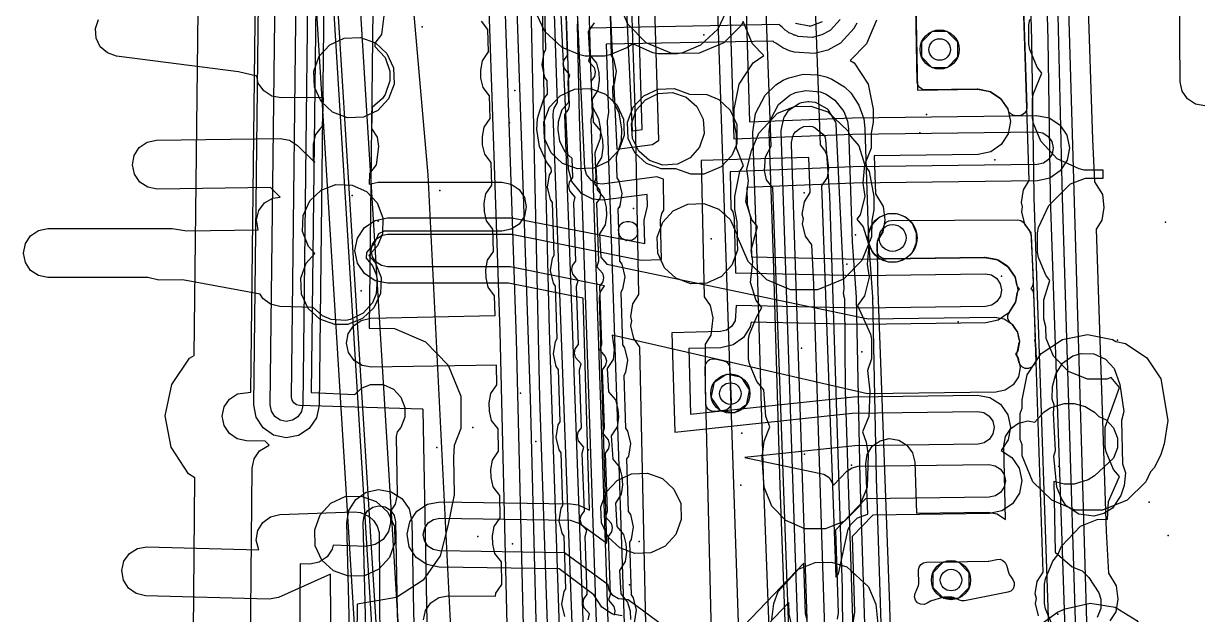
# Model space of a CAD drawing. Header units: metres. Extents: x 17722 to 17999, y 13535 to 15917.
# Drawn here: x 17744.7 to 17816.7, y 14884.7 to 14920.9 of the extents above; entities that cross this region are included whole.
import ezdxf

# ---------------------------------------------------------------- set-up
doc = ezdxf.new("R2010")
doc.units = ezdxf.units.M
for name, color, linetype in [('AI_GREENING_ALLOWED_ZONE', 4, 'Continuous'), ('AI_GREENING_EXCLUSIONS', 1, 'Continuous'), ('AI_GREENING_LAWN', 82, 'Continuous'), ('AI_GREENING_REJECTED', 6, 'Continuous'), ('AI_GREENING_SHRUBS', 92, 'Continuous')]:
    doc.layers.add(name, color=color, linetype=linetype)

# ---------------------------------------------------------------- blocks, each defined once
blk = doc.blocks.new('AI_SHRUB')
for radius in [1, 0.55]:
    blk.add_circle((0, 0), radius)

msp = doc.modelspace()

# ---------------------------------------------------------------- linework, layer by layer
at = {"layer": 'AI_GREENING_ALLOWED_ZONE'}
msp.add_lwpolyline([(17805.928, 14924.322), (17806.207, 14915.727), (17806.174, 14915.532), (17806.068, 14915.365), (17805.907, 14915.252), (17805.713, 14915.21), (17805.542, 14915.208), (17805.374, 14915.235), (17805.224, 14915.317), (17805.11, 14915.445), (17805.077, 14915.529), (17805.073, 14915.528), (17805.015, 14915.662), (17804.629, 14916.223), (17804.56, 14916.291), (17803.988, 14916.662), (17803.898, 14916.698), (17803.203, 14916.827), (17803.155, 14916.831), (17799.997, 14916.789), (17799.806, 14916.824), (17799.643, 14916.93), (17799.532, 14917.09), (17799.491, 14917.28), (17799.363, 14924.156)], dxfattribs=at)
for points in [[(17781.609, 14907.607), (17781.405, 14907.697), (17781.26, 14907.867), (17781.204, 14908.082), (17781.2, 14908.214), (17781.233, 14908.41), (17781.34, 14908.577), (17781.504, 14908.69), (17781.698, 14908.73), (17781.856, 14908.73), (17782.046, 14908.694), (17782.208, 14908.588), (17782.317, 14908.428), (17782.358, 14908.239), (17782.361, 14908.076), (17782.333, 14907.902), (17782.246, 14907.748), (17782.11, 14907.634), (17781.943, 14907.574), (17781.767, 14907.576), (17781.609, 14907.607)], [(17804.443, 14906.356), (17804.353, 14906.392), (17803.658, 14906.52), (17803.609, 14906.524), (17797.544, 14906.444), (17797.352, 14906.48), (17797.189, 14906.586), (17797.078, 14906.747), (17797.038, 14906.937), (17797.032, 14907.368), (17797.106, 14907.638), (17797.349, 14908.031), (17797.383, 14908.121), (17797.425, 14908.378), (17797.483, 14908.543), (17797.594, 14908.678), (17797.744, 14908.766), (17797.916, 14908.797), (17805.642, 14908.829), (17805.829, 14908.794), (17805.989, 14908.692), (17806.099, 14908.538), (17806.108, 14908.518), (17806.376, 14908.147), (17806.471, 14907.874), (17806.586, 14904.972), (17806.559, 14904.789), (17806.468, 14904.628), (17806.452, 14904.616), (17806.563, 14904.475), (17806.613, 14904.275), (17806.718, 14901.634), (17806.691, 14901.452), (17806.684, 14901.438), (17806.734, 14901.241), (17806.769, 14900.333), (17806.751, 14900.178), (17806.686, 14900.036), (17806.625, 14899.945), (17806.486, 14899.807), (17806.306, 14899.732), (17806.11, 14899.732), (17805.93, 14899.808), (17805.792, 14899.946), (17805.718, 14900.127), (17805.682, 14900.312), (17805.637, 14900.419), (17805.598, 14900.608), (17805.634, 14900.798), (17805.658, 14900.858), (17805.742, 14901.312), (17805.777, 14901.396), (17805.729, 14901.51), (17805.644, 14901.91), (17805.606, 14901.999), (17805.33, 14902.4), (17805.261, 14902.467), (17805.26, 14902.468), (17805.12, 14902.604), (17805.043, 14902.783), (17805.04, 14902.978), (17805.113, 14903.16), (17805.491, 14903.743), (17805.527, 14903.833), (17805.622, 14904.346), (17805.701, 14904.537), (17805.754, 14904.588), (17805.668, 14904.677), (17805.597, 14904.848), (17805.508, 14905.267), (17805.47, 14905.355), (17805.084, 14905.917), (17805.015, 14905.985), (17804.443, 14906.356)], [(17787.634, 14900.196), (17787.83, 14900.103), (17787.967, 14899.936), (17788.021, 14899.726), (17788.091, 14897.659), (17788.063, 14897.475), (17787.969, 14897.314), (17787.823, 14897.199), (17787.645, 14897.145), (17787.087, 14897.085), (17786.882, 14897.106), (17786.702, 14897.208), (17786.579, 14897.374), (17786.534, 14897.576), (17786.505, 14899.822), (17786.535, 14899.999), (17786.626, 14900.154), (17786.767, 14900.267), (17786.938, 14900.323), (17787.117, 14900.315), (17787.634, 14900.196)], [(17800.102, 14885.342), (17799.906, 14885.268), (17799.698, 14885.28), (17799.512, 14885.377), (17799.383, 14885.54), (17799.331, 14885.743), (17799.367, 14885.948), (17799.564, 14886.44), (17799.582, 14886.534), (17799.573, 14887.364), (17799.609, 14887.556), (17799.715, 14887.719), (17799.876, 14887.829), (17800.066, 14887.869), (17803.828, 14887.919), (17803.877, 14887.925), (17804.377, 14888.031), (17804.566, 14888.035), (17804.742, 14887.968), (17804.882, 14887.84), (17804.964, 14887.67), (17805.096, 14887.172), (17805.136, 14887.09), (17805.347, 14886.801), (17805.43, 14886.62), (17805.435, 14886.421), (17805.363, 14886.235), (17805.223, 14886.092), (17805.039, 14886.016), (17802.38, 14885.495), (17802.23, 14885.488), (17802.084, 14885.527), (17801.716, 14885.688), (17801.617, 14885.709), (17801.12, 14885.711), (17801.048, 14885.7), (17800.357, 14885.495), (17800.294, 14885.466), (17800.102, 14885.342)]]:
    msp.add_lwpolyline(points, close=True, dxfattribs=at)
at = {"layer": 'AI_GREENING_EXCLUSIONS'}
for points in [[(17780.592, 14923.338), (17781.082, 14913.158), (17783.276, 14913.449), (17783.67, 14913.717), (17782.196, 14962.224)], [(17789.057, 14869.027), (17785.935, 14961.593)], [(17781.591, 14923.386), (17782.029, 14914.292), (17782.65, 14914.374), (17781.226, 14961.194)], [(17758.535, 14869.538), (17758.748, 14893.621), (17758.867, 14894.194), (17759.197, 14894.678), (17759.797, 14895.02), (17759.54, 14895.277), (17758.41, 14895.286), (17757.837, 14895.405), (17757.353, 14895.734), (17757.031, 14896.223), (17756.922, 14896.798), (17757.041, 14897.371), (17757.37, 14897.855), (17757.86, 14898.176), (17758.662, 14898.284), (17759.358, 14957.662)], [(17755.055, 14871.844), (17755.243, 14893.018), (17754.857, 14893.28), (17753.787, 14894.911), (17753.422, 14896.827), (17753.819, 14898.738), (17754.916, 14900.351), (17755.188, 14900.529), (17755.85, 14956.864)], [(17778.553, 14878.64), (17777.185, 14915.286), (17777.185, 14915.286), (17777.185, 14915.286), (17777.216, 14915.479), (17777.248, 14915.671), (17777.248, 14915.671), (17777.248, 14915.671), (17777.248, 14915.671), (17777.464, 14916.011), (17776.522, 14943.856)], [(17791.628, 14883.749), (17790.638, 14910.788), (17790.266, 14911.281), (17790.131, 14911.85), (17790.189, 14912.695), (17790.545, 14913.337), (17789.552, 14940.463)], [(17787.597, 14935.263), (17788.25, 14913.79), (17795.532, 14914.076), (17806.809, 14914.225), (17807.193, 14914.154), (17807.52, 14913.941), (17807.741, 14913.62), (17807.822, 14913.238), (17807.751, 14912.855), (17807.539, 14912.527), (17807.217, 14912.306), (17806.836, 14912.225), (17795.572, 14912.076), (17788.039, 14911.78), (17788.067, 14909.504), (17788.194, 14909.322), (17788.278, 14908.94), (17788.348, 14905.59), (17796.056, 14905.425), (17803.647, 14905.525), (17804.031, 14905.454), (17804.358, 14905.241), (17804.579, 14904.92), (17804.66, 14904.538), (17804.589, 14904.155), (17804.377, 14903.827), (17804.055, 14903.606), (17803.674, 14903.525), (17796.031, 14903.425), (17788.389, 14903.588), (17788.333, 14902.635), (17788.123, 14902.306), (17787.803, 14902.082), (17787.43, 14901.999), (17784.465, 14901.913), (17784.642, 14895.816), (17795.507, 14896.99), (17803.188, 14897.096), (17803.572, 14897.025), (17803.899, 14896.812), (17804.12, 14896.491), (17804.201, 14896.109), (17804.13, 14895.725), (17803.918, 14895.398), (17803.596, 14895.177), (17803.215, 14895.096), (17795.675, 14894.996), (17788.921, 14894.267), (17793.768, 14893.25), (17794.099, 14893.043), (17794.366, 14892.577), (17795.182, 14893.429), (17795.496, 14893.646), (17795.876, 14893.731), (17803.876, 14893.836), (17804.26, 14893.765), (17804.587, 14893.553), (17804.808, 14893.231), (17804.889, 14892.85), (17804.818, 14892.466), (17804.605, 14892.139), (17804.284, 14891.918), (17803.902, 14891.837), (17796.33, 14891.737), (17794.492, 14889.818), (17794.649, 14884.761), (17794.585, 14884.377)], [(17792.785, 14934.149), (17793.544, 14913.424), (17793.82, 14913.086), (17793.953, 14912.784), (17794.058, 14911.999), (17793.965, 14911.421), (17793.636, 14910.907), (17794.513, 14886.948), (17794.667, 14887.148), (17795.261, 14889.88), (17795.416, 14890.17), (17795.834, 14890.58), (17796.455, 14890.798), (17796.338, 14893.879), (17796.431, 14894.457), (17796.737, 14894.956), (17797.211, 14895.299), (17797.781, 14895.435), (17798.359, 14895.342), (17798.857, 14895.036), (17799.2, 14894.562), (17799.336, 14893.992), (17799.454, 14890.862), (17803.813, 14890.919), (17804.389, 14890.813), (17804.899, 14890.466), (17804.805, 14894.977), (17804.907, 14895.553), (17805.222, 14896.047), (17805.701, 14896.382), (17806.273, 14896.508), (17806.698, 14896.433), (17807.251, 14897.057), (17807.636, 14897.314), (17808.5, 14897.577), (17809.094, 14897.577), (17809.782, 14897.398), (17810.342, 14897.057), (17810.614, 14896.785), (17811.055, 14896.581), (17811.514, 14896.096), (17811.76, 14895.457), (17811.76, 14894.863), (17811.514, 14894.224), (17810.342, 14893.155), (17809.958, 14892.898), (17809.094, 14892.636), (17808.5, 14892.636), (17807.85, 14892.808), (17807.941, 14888.478), (17808.977, 14887.566), (17809.601, 14887.335), (17810.01, 14886.917), (17810.611, 14885.976), (17810.738, 14885.591), (17810.734, 14885.018), (17810.509, 14884.478)], [(17809.414, 14821.963), (17808.766, 14843.905), (17808.569, 14846.664), (17808.569, 14846.665), (17808.569, 14846.665), (17808.569, 14846.665), (17808.228, 14859.208), (17808.228, 14859.208), (17808.218, 14859.553), (17808.223, 14862.238), (17807.549, 14883.87), (17806.664, 14910.185), (17806.663, 14910.236), (17806.663, 14910.244), (17806.662, 14910.312), (17806.521, 14919.85), (17806.121, 14933.343)], [(17810.414, 14821.984), (17809.764, 14843.967), (17809.569, 14846.692), (17809.569, 14846.692), (17809.569, 14846.692), (17809.569, 14846.692), (17809.227, 14859.235), (17809.227, 14859.235), (17809.218, 14859.58), (17809.223, 14862.29), (17808.837, 14875.322), (17807.663, 14910.202), (17807.663, 14910.253), (17807.662, 14910.262), (17807.662, 14910.33), (17807.52, 14919.872), (17807.121, 14933.381)], [(17809.617, 14932.237), (17810.217, 14913.747), (17810.357, 14911.168), (17810.832, 14910.392), (17810.929, 14909.579), (17810.804, 14908.811), (17810.459, 14908.252), (17811.059, 14889.762), (17811.2, 14887.182), (17811.675, 14886.406), (17811.772, 14885.594), (17811.647, 14884.826), (17811.295, 14884.256)], [(17788.763, 14929.844), (17789.219, 14914.828), (17795.519, 14915.076), (17806.796, 14915.225), (17807.563, 14915.083), (17808.218, 14914.658), (17808.66, 14914.015), (17808.822, 14913.251), (17808.68, 14912.484), (17808.255, 14911.83), (17807.612, 14911.387), (17806.849, 14911.225), (17795.598, 14911.076), (17789.051, 14910.819), (17789.064, 14909.79), (17789.278, 14908.961), (17789.328, 14906.569), (17796.06, 14906.425), (17803.634, 14906.525), (17804.401, 14906.383), (17805.056, 14905.958), (17805.498, 14905.315), (17805.66, 14904.551), (17805.518, 14903.784), (17805.093, 14903.13), (17804.45, 14902.687), (17803.687, 14902.525), (17796.078, 14902.425), (17789.318, 14902.568), (17789.264, 14902.271), (17788.856, 14901.625), (17788.205, 14901.167), (17787.459, 14900.999), (17785.494, 14900.942), (17785.61, 14896.927), (17795.588, 14897.995), (17803.175, 14898.096), (17803.942, 14897.954), (17804.597, 14897.529), (17805.039, 14896.886), (17805.201, 14896.122), (17805.059, 14895.355), (17804.626, 14894.695), (17805.284, 14894.269), (17805.727, 14893.626), (17805.889, 14892.863), (17805.747, 14892.096), (17805.322, 14891.441), (17804.679, 14890.999), (17803.916, 14890.837), (17796.763, 14890.742), (17795.505, 14889.429), (17795.649, 14884.792), (17795.52, 14884.023)], [(17806.922, 14884.573), (17806.741, 14885.332), (17806.789, 14885.634), (17806.722, 14885.913), (17806.845, 14886.684), (17807.195, 14887.255), (17806.599, 14905.615), (17806.465, 14908.025), (17806.079, 14908.558), (17805.898, 14909.317), (17805.947, 14909.62), (17805.88, 14909.898), (17806.002, 14910.669), (17806.352, 14911.24), (17805.757, 14929.6)], [(17767.399, 14862.48), (17763.38, 14927.787)], [(17764.991, 14927.834), (17768.996, 14862.578), (17769.135, 14861.131), (17769.343, 14860.993), (17769.495, 14860.766), (17769.548, 14860.498), (17769.495, 14860.23), (17769.343, 14860.003), (17769.116, 14859.851), (17768.848, 14859.798), (17767.83, 14859.851), (17767.603, 14860.003), (17767.451, 14860.23), (17767.398, 14860.498), (17767.451, 14860.766), (17767.736, 14861.081), (17767.698, 14862.499), (17763.606, 14928.186)], [(17762.701, 14927.112), (17762.362, 14898.263), (17765.049, 14898.136), (17765.451, 14898.512), (17765.992, 14898.738), (17766.781, 14898.738), (17767.402, 14898.458), (17767.861, 14897.973), (17768.107, 14897.334), (17768.107, 14896.741), (17767.861, 14896.102), (17767.625, 14895.84), (17767.575, 14895.563), (17767.625, 14891.992), (17767.511, 14891.418), (17767.221, 14890.983), (17767.215, 14890.268), (17767.096, 14889.737), (17766.767, 14889.253), (17766.278, 14888.932), (17765.703, 14888.823), (17763.71, 14888.894), (17763.66, 14888.657), (17763.345, 14888.187), (17762.86, 14887.86), (17762.286, 14887.743), (17761.696, 14887.748), (17761.562, 14872.613)], [(17766.408, 14861.499), (17762.367, 14927.16)], [(17766.201, 14927.071), (17765.909, 14902.189), (17767.473, 14902.169), (17769.358, 14901.36), (17770.763, 14899.93), (17771.538, 14898.027), (17771.538, 14896.048), (17771.125, 14895.012), (17771.075, 14894.29), (17771.125, 14891.992), (17770.745, 14890.079), (17770.263, 14888.243), (17769.221, 14886.757), (17767.59, 14885.687), (17765.174, 14885.277), (17765.085, 14875.195)], [(17771.93, 14863.813), (17769.535, 14911.583), (17768.174, 14927.025)], [(17762.185, 14925.8), (17761.853, 14897.471), (17761.772, 14897.089), (17761.552, 14896.768), (17761.225, 14896.555), (17760.841, 14896.483), (17760.46, 14896.564), (17760.138, 14896.784), (17759.925, 14897.111), (17759.853, 14897.495), (17760.19, 14926.214)], [(17776.434, 14926.643), (17776.671, 14913.002), (17776.934, 14902.075), (17778.906, 14843.734)], [(17763.166, 14924.129), (17762.853, 14897.459), (17762.692, 14896.696), (17762.251, 14896.052), (17761.597, 14895.626), (17760.83, 14895.483), (17760.066, 14895.644), (17759.422, 14896.085), (17758.996, 14896.739), (17758.853, 14897.506), (17759.184, 14925.679)], [(17775.512, 14878.088), (17774.947, 14901.518), (17774.135, 14925.68)], [(17817.11, 14915.805), (17816.535, 14915.914), (17816.045, 14916.235), (17815.716, 14916.719), (17815.597, 14917.292), (17815.527, 14925.381)], [(17774.512, 14878.066), (17773.935, 14901.986), (17773.186, 14924.143)], [(17799.363, 14924.181), (17799.5, 14916.782), (17803.179, 14916.831), (17803.947, 14916.689), (17804.601, 14916.264), (17805.043, 14915.621), (17805.206, 14914.858), (17805.063, 14914.09), (17804.639, 14913.436), (17803.995, 14912.994), (17803.232, 14912.831), (17796.852, 14912.747), (17796.931, 14910.43), (17797.405, 14909.653), (17797.501, 14908.841), (17797.375, 14908.072), (17797.029, 14907.514), (17797.065, 14905.014), (17797.785, 14885.224), (17798.044, 14874.894)], [(17781.425, 14884.579), (17780.826, 14884.68), (17780.165, 14885.094), (17779.681, 14885.868), (17777.554, 14887.442), (17770.206, 14887.547), (17769.443, 14887.71), (17768.801, 14888.153), (17768.376, 14888.807), (17768.235, 14889.575), (17768.398, 14890.338), (17768.841, 14890.981), (17769.496, 14891.405), (17770.263, 14891.546), (17778.255, 14891.432), (17778.71, 14891.373), (17779.407, 14891.044), (17779.035, 14904.025), (17774.458, 14904.948), (17767.049, 14904.948), (17766.283, 14905.1), (17765.634, 14905.534), (17765.201, 14906.182), (17765.049, 14906.948), (17765.201, 14907.713), (17765.634, 14908.362), (17766.283, 14908.796), (17767.049, 14908.948), (17774.658, 14908.948), (17782.8, 14907.377), (17782.77, 14908.809), (17782.963, 14909.667), (17782.954, 14910.38), (17780.231, 14910.027), (17779.619, 14910.092), (17778.919, 14910.437), (17778.327, 14911.171), (17778.138, 14911.928), (17777.596, 14923.193)], [(17784.52, 14883.534), (17781.786, 14885.556), (17781.182, 14885.614), (17780.851, 14885.822), (17780.625, 14886.14), (17780.55, 14886.47), (17777.89, 14888.437), (17770.221, 14888.547), (17769.839, 14888.628), (17769.518, 14888.849), (17769.306, 14889.177), (17769.235, 14889.561), (17769.317, 14889.942), (17769.538, 14890.264), (17769.865, 14890.476), (17770.249, 14890.546), (17778.24, 14890.432), (17778.821, 14890.236), (17780.466, 14889.019), (17780.032, 14904.041), (17780.097, 14904.426), (17780.34, 14904.781), (17774.558, 14905.948), (17767.049, 14905.948), (17766.666, 14906.024), (17766.341, 14906.241), (17766.125, 14906.565), (17766.049, 14906.948), (17766.125, 14907.331), (17766.341, 14907.655), (17766.666, 14907.872), (17767.049, 14907.948), (17774.658, 14907.948), (17782.578, 14906.37), (17783.82, 14906.406), (17783.77, 14908.83), (17783.838, 14909.214), (17783.967, 14909.416), (17783.942, 14911.317), (17783.538, 14911.466), (17780.183, 14911.026), (17779.877, 14911.059), (17779.527, 14911.231), (17779.231, 14911.598), (17779.137, 14911.977), (17778.595, 14923.242)], [(17777.907, 14884.531), (17777.728, 14885.291), (17777.854, 14886.061), (17777.961, 14886.233), (17777.862, 14889.455), (17777.73, 14889.638), (17777.552, 14890.398), (17777.678, 14891.168), (17777.785, 14891.341), (17777.686, 14894.563), (17777.554, 14894.746), (17777.376, 14895.505), (17777.502, 14896.275), (17777.608, 14896.448), (17777.51, 14899.67), (17777.378, 14899.853), (17777.2, 14900.613), (17777.325, 14901.383), (17777.432, 14901.555), (17777.334, 14904.777), (17777.202, 14904.96), (17777.024, 14905.72), (17777.149, 14906.49), (17777.256, 14906.663), (17777.157, 14909.885), (17777.026, 14910.067), (17776.847, 14910.827), (17776.973, 14911.597), (17777.08, 14911.77), (17777.072, 14912.002), (17776.774, 14912.374), (17776.347, 14913.315), (17776.189, 14914.357), (17776.229, 14915.048), (17776.366, 14915.51), (17776.625, 14916.247), (17776.832, 14916.523), (17776.818, 14917.376), (17776.688, 14917.559), (17776.512, 14918.319), (17776.64, 14919.089), (17776.748, 14919.261), (17776.655, 14922.657)], [(17779.327, 14884.33), (17779.424, 14884.685), (17779.09, 14885.07), (17779.027, 14885.335), (17779.071, 14885.605), (17779.274, 14885.879), (17779.151, 14889.437), (17779.248, 14889.792), (17778.914, 14890.177), (17778.851, 14890.443), (17778.895, 14890.712), (17779.098, 14890.987), (17778.975, 14894.545), (17779.072, 14894.899), (17778.738, 14895.284), (17778.675, 14895.55), (17778.719, 14895.82), (17778.921, 14896.094), (17778.799, 14899.652), (17778.895, 14900.007), (17778.561, 14900.391), (17778.499, 14900.657), (17778.543, 14900.927), (17778.745, 14901.201), (17778.623, 14904.759), (17778.719, 14905.114), (17778.385, 14905.499), (17778.323, 14905.765), (17778.367, 14906.034), (17778.569, 14906.308), (17778.446, 14909.867), (17778.543, 14910.221), (17778.209, 14910.606), (17778.147, 14910.872), (17778.191, 14911.141), (17778.393, 14911.416), (17778.353, 14912.59), (17777.922, 14912.975), (17777.604, 14913.644), (17777.489, 14914.346), (17777.515, 14914.855), (17777.744, 14915.585), (17778.148, 14916.04), (17778.107, 14917.353), (17778.205, 14917.707), (17777.873, 14918.093), (17777.811, 14918.359), (17777.856, 14918.629), (17778.059, 14918.902), (17777.944, 14922.634)], [(17779.345, 14922.628), (17779.46, 14918.896), (17779.362, 14918.541), (17779.695, 14918.156), (17779.757, 14917.889), (17779.712, 14917.62), (17779.508, 14917.346), (17779.556, 14915.806), (17779.965, 14915.029), (17780.083, 14914.365), (17780.06, 14913.819), (17779.741, 14912.941), (17779.794, 14911.414), (17779.697, 14911.059), (17780.031, 14910.675), (17780.094, 14910.409), (17780.05, 14910.139), (17779.847, 14909.865), (17779.97, 14906.307), (17779.873, 14905.952), (17780.207, 14905.567), (17780.27, 14905.301), (17780.226, 14905.032), (17780.023, 14904.758), (17780.146, 14901.199), (17780.049, 14900.845), (17780.384, 14900.46), (17780.446, 14900.194), (17780.402, 14899.925), (17780.2, 14899.65), (17780.322, 14896.092), (17780.226, 14895.737), (17780.56, 14895.353), (17780.622, 14895.087), (17780.578, 14894.817), (17780.376, 14894.543), (17780.498, 14890.985), (17780.402, 14890.63), (17780.736, 14890.245), (17780.798, 14889.98), (17780.754, 14889.71), (17780.552, 14889.436), (17780.675, 14885.877), (17780.578, 14885.523), (17780.912, 14885.138), (17780.974, 14884.872), (17780.93, 14884.603)], [(17782.948, 14880.255), (17782.499, 14901.033), (17782.12, 14901.571), (17781.949, 14902.333), (17782.002, 14902.635), (17781.939, 14902.914), (17782.071, 14903.683), (17782.429, 14904.249), (17782.237, 14915.076), (17781.974, 14923.071)], [(17780.656, 14922.269), (17780.749, 14918.873), (17780.88, 14918.69), (17781.056, 14917.93), (17780.927, 14917.16), (17780.82, 14916.988), (17780.846, 14916.133), (17781.217, 14915.38), (17781.383, 14914.375), (17781.349, 14913.65), (17781.05, 14912.696), (17781.083, 14911.396), (17781.214, 14911.213), (17781.393, 14910.454), (17781.267, 14909.683), (17781.16, 14909.511), (17781.259, 14906.289), (17781.391, 14906.106), (17781.569, 14905.346), (17781.443, 14904.576), (17781.336, 14904.404), (17781.435, 14901.182), (17781.567, 14900.999), (17781.745, 14900.239), (17781.619, 14899.469), (17781.513, 14899.296), (17781.611, 14896.074), (17781.743, 14895.891), (17781.921, 14895.132), (17781.796, 14894.361), (17781.689, 14894.189), (17781.787, 14890.967), (17781.919, 14890.784), (17782.097, 14890.024), (17781.972, 14889.254), (17781.865, 14889.082), (17781.964, 14885.86), (17782.095, 14885.677), (17782.274, 14884.917), (17782.148, 14884.147)], [(17796.996, 14921.064), (17796.392, 14919.619), (17795.39, 14918.597), (17795.621, 14918.442), (17796.488, 14917.145), (17796.793, 14915.614), (17796.793, 14914.808), (17796.662, 14914.149), (17796.662, 14913.224), (17796.254, 14912.209), (17796.538, 14911.783), (17796.842, 14910.253), (17796.842, 14909.447), (17796.711, 14908.788), (17796.696, 14907.785), (17796.091, 14906.341), (17794.968, 14905.197), (17793.382, 14904.534), (17791.721, 14904.55), (17790.276, 14905.154), (17789.132, 14906.277), (17788.485, 14907.785), (17788.469, 14908.706), (17788.32, 14909.456), (17788.32, 14910.258), (17788.625, 14911.788), (17788.858, 14912.137), (17788.42, 14913.224), (17788.42, 14914.067), (17788.271, 14914.817), (17788.271, 14915.619), (17788.575, 14917.15), (17789.442, 14918.447), (17790.101, 14918.888), (17789.39, 14919.619), (17788.823, 14920.977), (17788.716, 14920.76), (17787.635, 14919.68), (17786.127, 14919.032), (17784.466, 14919.017), (17782.88, 14919.68), (17781.757, 14920.824), (17781.153, 14922.268)], [(17766.825, 14921.321), (17766.68, 14920.193), (17766.271, 14919.66), (17766.263, 14919.457), (17766.891, 14918.771), (17767.177, 14917.938), (17767.177, 14917.344), (17766.891, 14916.51), (17766.73, 14916.272), (17766.106, 14915.719), (17766.051, 14914.435), (17766.399, 14913.903), (17766.489, 14913.325), (17766.343, 14912.197), (17765.934, 14911.664), (17765.907, 14911.023), (17766.473, 14911.135), (17774.042, 14911.135), (17774.616, 14911.021), (17775.103, 14910.696), (17775.428, 14910.209), (17775.542, 14909.635), (17775.428, 14909.061), (17775.103, 14908.575), (17774.616, 14908.249), (17774.042, 14908.135), (17766.831, 14908.135), (17766.497, 14907.966), (17766.235, 14907.405), (17765.748, 14906.84), (17765.736, 14906.478), (17766.121, 14906.016), (17766.347, 14905.475), (17766.406, 14905.183), (17766.347, 14904.297), (17766.121, 14903.756), (17765.555, 14903.112), (17764.775, 14902.725), (17764.483, 14902.666), (17763.597, 14902.725), (17763.056, 14902.951), (17762.478, 14903.451), (17760.449, 14903.53), (17759.88, 14903.666), (17759.406, 14904.01), (17759.244, 14904.275), (17754.49, 14905.154), (17753.03, 14905.135), (17752.368, 14905.298), (17746.241, 14905.298), (17745.667, 14905.412), (17745.18, 14905.737), (17744.855, 14906.224), (17744.741, 14906.798), (17744.855, 14907.372), (17745.18, 14907.858), (17745.667, 14908.184), (17746.241, 14908.298), (17753.852, 14908.298), (17754.745, 14908.158), (17759.112, 14908.216), (17759.009, 14908.831), (17759.155, 14909.398), (17759.507, 14909.865), (17760.011, 14910.163), (17760.46, 14910.226), (17759.87, 14910.81), (17752.931, 14910.719), (17752.931, 14910.719), (17752.355, 14910.825), (17751.864, 14911.144), (17751.533, 14911.626), (17751.411, 14912.199), (17751.518, 14912.774), (17751.836, 14913.265), (17752.319, 14913.596), (17752.891, 14913.718), (17760.472, 14913.818), (17761.035, 14913.712), (17761.526, 14913.393), (17762.583, 14912.346), (17762.505, 14912.532), (17762.502, 14913.494), (17762.64, 14914.062), (17763.054, 14914.577), (17763.128, 14916.324), (17760.522, 14916.298), (17759.947, 14916.407), (17759.457, 14916.727), (17759.127, 14917.211), (17759.04, 14917.628), (17757.911, 14917.893), (17750.439, 14918.866), (17749.884, 14919.053), (17749.444, 14919.439), (17749.184, 14919.963), (17749.145, 14920.547), (17749.332, 14921.102)], [(17787.909, 14921.857), (17787.278, 14920.51), (17786.204, 14919.522), (17785.121, 14919.069), (17784.798, 14919.004), (17783.611, 14919.004), (17783.289, 14919.069), (17782.066, 14919.616), (17781.746, 14919.382), (17780.663, 14918.929), (17780.341, 14918.864), (17779.153, 14918.864), (17778.831, 14918.929), (17777.747, 14919.382), (17776.674, 14920.37), (17776.043, 14921.717)], [(17769.245, 14884.32), (17769.364, 14884.893), (17769.693, 14885.377), (17770.183, 14885.697), (17770.758, 14885.807), (17773.648, 14885.782), (17773.679, 14885.963), (17774.051, 14886.5), (17774.017, 14887.876), (17773.618, 14888.393), (17773.489, 14888.964), (17773.476, 14889.464), (17773.576, 14890.041), (17773.948, 14890.578), (17773.913, 14891.953), (17773.514, 14892.47), (17773.385, 14893.041), (17773.373, 14893.541), (17773.472, 14894.118), (17773.845, 14894.655), (17773.81, 14896.03), (17773.411, 14896.548), (17773.282, 14897.119), (17773.269, 14897.618), (17773.369, 14898.195), (17773.741, 14898.732), (17773.711, 14899.932), (17766.06, 14899.799), (17765.484, 14899.903), (17764.991, 14900.219), (17764.658, 14900.7), (17764.534, 14901.272), (17764.638, 14901.848), (17764.954, 14902.34), (17765.435, 14902.674), (17766.007, 14902.798), (17773.634, 14902.975), (17773.603, 14904.185), (17773.204, 14904.702), (17773.075, 14905.273), (17773.063, 14905.773), (17773.162, 14906.35), (17773.535, 14906.886), (17773.5, 14908.262), (17773.101, 14908.779), (17772.972, 14909.35), (17772.959, 14909.85), (17773.059, 14910.427), (17773.431, 14910.964), (17773.396, 14912.339), (17772.997, 14912.857), (17772.868, 14913.428), (17772.856, 14913.927), (17772.955, 14914.504), (17773.328, 14915.041), (17773.293, 14916.417), (17772.894, 14916.934), (17772.765, 14917.505), (17772.752, 14918.005), (17772.852, 14918.581), (17773.224, 14919.118), (17773.189, 14920.494), (17772.79, 14921.011)], [(17779.696, 14920.909), (17779.34, 14920.361), (17779.419, 14918.932), (17779.834, 14918.427), (17779.979, 14917.86), (17780.007, 14917.361), (17779.925, 14916.781), (17779.568, 14916.233), (17779.647, 14914.804), (17780.062, 14914.299), (17780.207, 14913.732), (17780.235, 14913.233), (17780.153, 14912.653), (17779.797, 14912.106), (17779.876, 14910.676), (17780.29, 14910.171), (17780.436, 14909.604), (17780.463, 14909.105), (17780.381, 14908.525), (17780.025, 14907.978), (17780.104, 14906.548), (17780.466, 14906.112), (17796.494, 14902.763), (17804.236, 14902.866), (17804.812, 14902.759), (17805.303, 14902.44), (17805.634, 14901.958), (17805.756, 14901.386), (17805.649, 14900.81), (17805.511, 14900.597), (17805.673, 14900.362), (17805.794, 14899.79), (17805.688, 14899.214), (17805.369, 14898.723), (17804.887, 14898.392), (17804.314, 14898.27), (17796.45, 14898.166), (17780.796, 14901.771), (17780.934, 14900.86), (17780.854, 14900.28), (17780.501, 14899.73), (17780.587, 14898.301), (17781.004, 14897.798), (17781.153, 14897.232), (17781.183, 14896.733), (17781.103, 14896.153), (17780.75, 14895.604), (17780.836, 14894.174), (17781.253, 14893.671), (17781.401, 14893.105), (17781.431, 14892.606), (17781.352, 14892.026), (17780.998, 14891.477), (17781.085, 14890.048), (17781.501, 14889.545), (17781.65, 14888.979), (17781.68, 14888.479), (17781.601, 14887.9), (17781.247, 14887.35), (17781.333, 14885.921), (17781.75, 14885.418), (17781.899, 14884.852), (17781.929, 14884.353)], [(17794.775, 14921.094), (17794.179, 14920.445), (17794.135, 14920.421), (17794.118, 14920.402), (17793.656, 14920.154), (17793.063, 14920.004), (17793.061, 14920.004), (17793.058, 14920.003), (17792.19, 14920.067), (17792.022, 14920.136), (17791.949, 14920.146), (17791.801, 14920.227), (17791.634, 14920.296), (17791.536, 14920.373), (17791.404, 14920.446), (17791.216, 14920.626), (17791.087, 14920.728), (17791.051, 14920.785), (17791.035, 14920.8), (17779.391, 14920.582), (17779.558, 14915.787), (17779.558, 14915.787), (17779.558, 14915.787), (17779.571, 14915.398), (17779.508, 14915.012), (17779.499, 14915), (17781.538, 14854.658)], [(17795.795, 14920.877), (17795.637, 14920.586), (17795.636, 14920.585), (17795.634, 14920.582), (17794.792, 14919.656), (17794.79, 14919.654), (17794.79, 14919.654), (17794.79, 14919.654), (17794.007, 14919.218), (17793.196, 14919.013), (17793.194, 14919.013), (17793.191, 14919.012), (17791.952, 14919.096), (17791.829, 14919.136), (17791.803, 14919.138), (17791.732, 14919.168), (17791.568, 14919.221), (17791.484, 14919.27), (17791.25, 14919.366), (17790.829, 14919.65), (17790.707, 14919.721), (17790.682, 14919.749), (17790.632, 14919.783), (17780.426, 14919.601), (17780.557, 14915.821), (17780.557, 14915.821), (17780.557, 14915.821), (17780.571, 14915.432), (17780.503, 14914.9), (17782.503, 14855.714)], [(17807.801, 14883.913), (17807.348, 14884.996), (17807.283, 14885.319), (17807.283, 14886.506), (17807.348, 14886.829), (17807.801, 14887.912), (17808.111, 14888.308), (17808.326, 14888.839), (17809.486, 14890.061), (17810.516, 14890.468), (17811.143, 14890.485), (17811.208, 14891.58), (17811.871, 14893.101), (17811.518, 14893.54), (17811.065, 14894.624), (17811, 14894.946), (17811, 14896.133), (17811.884, 14898.569), (17811.366, 14899.17), (17811.11, 14899.08), (17809.922, 14899.08), (17808.757, 14899.55), (17807.835, 14900.472), (17807.382, 14901.556), (17807.365, 14902.266), (17807.247, 14902.737), (17807.247, 14903.924), (17807.609, 14905.124), (17807.369, 14905.449), (17806.916, 14906.533), (17806.851, 14906.855), (17806.851, 14908.043), (17806.916, 14908.365), (17807.547, 14909.712), (17808.873, 14911.034), (17809.804, 14911.384), (17810.878, 14911.386), (17810.887, 14911.881), (17809.723, 14911.881), (17809.401, 14911.946), (17808.054, 14912.577), (17807.066, 14913.651), (17806.613, 14914.734), (17806.548, 14915.056), (17806.548, 14916.244), (17806.613, 14916.566), (17807.117, 14917.813), (17806.835, 14918.181), (17806.382, 14919.264), (17806.317, 14919.587), (17806.317, 14920.774), (17806.382, 14921.096)], [(17790.668, 14877.326), (17790.093, 14892.504), (17790.093, 14892.504), (17790.093, 14892.504), (17790.093, 14892.504), (17790.093, 14892.504), (17789.689, 14906.463), (17789.428, 14914.207), (17789.583, 14915.345), (17790.172, 14916.466), (17790.825, 14917.096), (17791.278, 14917.378), (17791.625, 14917.534), (17792.501, 14917.745), (17793.397, 14917.72), (17793.911, 14917.596), (17794.267, 14917.458), (17795.039, 14916.975), (17795.419, 14916.607), (17795.92, 14915.864), (17796.211, 14915.01), (17796.284, 14914.432), (17796.509, 14907.514), (17796.751, 14904.118), (17796.753, 14904.097), (17796.753, 14904.093), (17796.753, 14904.093), (17796.971, 14893.012), (17798.418, 14847.87)], [(17791.643, 14877.57), (17791.092, 14892.541), (17791.092, 14892.541), (17791.092, 14892.541), (17791.092, 14892.541), (17791.092, 14892.541), (17790.689, 14906.496), (17790.427, 14914.241), (17790.521, 14915), (17790.989, 14915.889), (17791.688, 14916.466), (17792.036, 14916.623), (17792.659, 14916.757), (17793.55, 14916.663), (17793.905, 14916.526), (17794.445, 14916.171), (17795.001, 14915.468), (17795.221, 14914.87), (17795.285, 14914.4), (17795.511, 14907.468), (17795.751, 14904.096), (17795.753, 14904.076), (17795.753, 14904.072), (17795.753, 14904.072), (17795.971, 14892.986), (17797.419, 14847.838)], [(17794.03, 14877.378), (17793.166, 14904.882), (17793.035, 14907.291), (17792.649, 14907.826), (17792.47, 14908.585), (17792.518, 14908.887), (17792.452, 14909.166), (17792.575, 14909.936), (17792.926, 14910.507), (17792.858, 14912.652), (17786.252, 14912.466), (17786.433, 14904.123), (17786.808, 14903.587), (17786.977, 14902.825), (17786.848, 14901.76), (17786.496, 14901.206), (17786.5, 14898.706), (17786.951, 14880.128)], [(17765.426, 14855.501), (17764.54, 14890.261), (17764.674, 14891.03), (17765.091, 14891.689), (17765.729, 14892.139), (17766.49, 14892.31), (17767.259, 14892.177), (17767.918, 14891.76), (17768.368, 14891.122), (17768.539, 14890.361), (17768.627, 14884.857), (17769.434, 14855.156)], [(17766.45, 14854.587), (17765.54, 14890.286), (17765.607, 14890.671), (17765.815, 14891), (17766.134, 14891.225), (17766.515, 14891.311), (17766.899, 14891.244), (17767.229, 14891.036), (17767.454, 14890.717), (17767.539, 14890.336), (17767.627, 14884.832), (17768.448, 14854.613)], [(17763.6, 14878.949), (17763.553, 14887.133), (17760.359, 14885.691), (17759.782, 14885.593), (17752.223, 14885.803), (17751.652, 14885.933), (17751.175, 14886.272), (17750.864, 14886.767), (17750.765, 14887.344), (17750.895, 14887.915), (17751.234, 14888.392), (17751.729, 14888.704), (17752.306, 14888.802), (17759.158, 14888.612), (17758.997, 14889.213), (17759.089, 14889.792), (17759.394, 14890.291), (17759.868, 14890.635), (17760.437, 14890.771), (17764.991, 14890.951), (17765.394, 14890.909), (17765.925, 14890.663), (17766.19, 14890.413), (17766.406, 14890.07), (17766.521, 14889.682), (17766.6, 14878.968)], [(17792.738, 14884.319), (17792.65, 14884.699), (17792.554, 14887.794), (17788.877, 14883.955)], [(17790.579, 14884.339), (17790.709, 14885.337), (17790.709, 14885.337), (17790.97, 14886.061), (17792.208, 14887.434), (17793.238, 14887.841), (17794.232, 14887.868), (17795.181, 14887.568), (17796.506, 14886.357), (17796.953, 14885.282), (17797.086, 14884.065)], [(17791.827, 14883.908), (17791.651, 14884.668), (17791.629, 14885.383), (17789.892, 14883.569)]]:
    msp.add_lwpolyline(points, dxfattribs=at)
for points in [[(17766.995, 14919.019), (17767.404, 14918.137), (17767.443, 14917.151), (17767.102, 14916.234), (17766.455, 14915.535), (17765.573, 14915.126), (17764.587, 14915.087), (17763.67, 14915.428), (17762.971, 14916.075), (17762.562, 14916.957), (17762.523, 14917.943), (17762.864, 14918.86), (17763.511, 14919.559), (17764.393, 14919.968), (17765.379, 14920.007), (17766.296, 14919.666), (17766.995, 14919.019)], [(17781.095, 14915.882), (17781.504, 14915), (17781.543, 14914.014), (17781.202, 14913.097), (17780.555, 14912.398), (17779.673, 14911.989), (17778.687, 14911.95), (17777.77, 14912.291), (17777.071, 14912.938), (17776.662, 14913.82), (17776.623, 14914.806), (17776.964, 14915.723), (17777.611, 14916.422), (17778.493, 14916.831), (17779.479, 14916.87), (17780.396, 14916.529), (17781.095, 14915.882)], [(17783.62, 14916.831), (17784.606, 14916.87), (17785.533, 14916.522), (17786.608, 14916.501), (17787.331, 14916.199), (17788.03, 14915.552), (17788.439, 14914.67), (17788.439, 14913.49), (17788.137, 14912.767), (17787.49, 14912.068), (17786.414, 14911.62), (17785.622, 14911.62), (17784.705, 14911.961), (17783.814, 14911.95), (17782.897, 14912.291), (17782.198, 14912.938), (17781.789, 14913.82), (17781.75, 14914.806), (17782.091, 14915.723), (17782.738, 14916.422), (17783.62, 14916.831)], [(17785.34, 14916.345), (17785.984, 14915.779), (17786.371, 14914.999), (17786.43, 14914.113), (17786.145, 14913.28), (17785.579, 14912.636), (17784.799, 14912.249), (17783.913, 14912.19), (17783.08, 14912.475), (17782.436, 14913.041), (17782.049, 14913.821), (17781.99, 14914.707), (17782.275, 14915.54), (17782.841, 14916.184), (17783.621, 14916.571), (17784.507, 14916.63), (17785.34, 14916.345)], [(17789.704, 14908.415), (17789.349, 14908.837), (17788.995, 14909.953), (17789.15, 14911.224), (17789.046, 14911.929), (17789.331, 14913.065), (17789.78, 14914.141), (17790.94, 14915.363), (17791.97, 14915.77), (17792.964, 14915.797), (17794.014, 14915.445), (17795.238, 14914.286), (17795.401, 14913.958), (17795.906, 14913.357), (17796.26, 14912.241), (17796.156, 14911.068), (17796.275, 14910.265), (17795.989, 14909.13), (17795.794, 14908.866), (17796.182, 14908.405), (17796.535, 14907.289), (17796.431, 14906.116), (17796.55, 14905.313), (17796.264, 14904.178), (17795.823, 14903.584), (17796.619, 14901.835), (17796.684, 14901.513), (17796.684, 14900.325), (17796.447, 14899.593), (17796.593, 14898.332), (17796.516, 14896.787), (17796.135, 14895.835), (17796.367, 14895.212), (17796.488, 14894.442), (17796.423, 14892.45), (17795.953, 14891.285), (17795.031, 14890.363), (17793.866, 14889.893), (17792.597, 14889.91), (17791.446, 14890.408), (17790.591, 14891.285), (17790.121, 14892.45), (17789.993, 14894.269), (17790.123, 14895.267), (17790.465, 14896.146), (17790.214, 14896.787), (17790.091, 14898.407), (17789.664, 14898.92), (17789.211, 14900.003), (17789.146, 14900.325), (17789.146, 14901.513), (17789.211, 14901.835), (17789.664, 14902.919), (17789.977, 14903.466), (17789.624, 14903.886), (17789.27, 14905.001), (17789.425, 14906.272), (17789.321, 14906.978), (17789.704, 14908.415)], [(17764.871, 14910.961), (17765.755, 14910.559), (17766.408, 14909.865), (17766.757, 14908.951), (17766.726, 14907.964), (17766.43, 14907.239), (17765.903, 14906.652), (17766.294, 14906.216), (17766.643, 14905.302), (17766.612, 14904.315), (17766.21, 14903.431), (17765.516, 14902.778), (17764.602, 14902.429), (17763.81, 14902.422), (17762.89, 14902.756), (17762.186, 14903.398), (17761.77, 14904.276), (17761.722, 14905.262), (17762.056, 14906.182), (17762.583, 14906.769), (17762.192, 14907.205), (17761.843, 14908.119), (17761.874, 14909.106), (17762.276, 14909.99), (17762.97, 14910.643), (17763.884, 14910.992), (17764.871, 14910.961)], [(17787.333, 14909.489), (17788.032, 14908.842), (17788.441, 14907.96), (17788.48, 14906.974), (17788.139, 14906.057), (17787.492, 14905.358), (17786.61, 14904.949), (17785.624, 14904.91), (17784.707, 14905.251), (17784.008, 14905.898), (17783.599, 14906.78), (17783.56, 14907.766), (17783.901, 14908.683), (17784.548, 14909.382), (17785.43, 14909.791), (17786.416, 14909.83), (17787.333, 14909.489)], [(17807.09, 14900.64), (17808.387, 14901.508), (17809.918, 14901.812), (17811.449, 14901.508), (17811.648, 14901.374), (17812.251, 14901.255), (17813.548, 14900.387), (17814.416, 14899.09), (17814.845, 14896.548), (17814.624, 14895.107), (17814.412, 14894.452), (17814.019, 14893.662), (17813.77, 14893.395), (17813.498, 14892.782), (17812.354, 14891.659), (17810.832, 14891.039), (17809.171, 14891.055), (17807.726, 14891.659), (17806.582, 14892.782), (17805.919, 14894.368), (17805.919, 14895.04), (17805.794, 14895.379), (17805.794, 14896.963), (17805.918, 14897.299), (17805.918, 14897.812), (17806.222, 14899.343), (17807.09, 14900.64)], [(17808.341, 14891.717), (17808.052, 14892.46), (17807.857, 14894.361), (17807.962, 14894.71), (17807.841, 14896.983), (17807.877, 14897.508), (17807.751, 14897.849), (17807.78, 14898.628), (17807.977, 14899.384), (17808.393, 14900.044), (17809.029, 14900.496), (17809.529, 14900.645), (17810.308, 14900.616), (17811.018, 14900.29), (17811.549, 14899.719), (17811.91, 14898.747), (17812.141, 14897.088), (17812.005, 14896.546), (17812.073, 14893.883), (17812.239, 14893.337), (17812.163, 14892.561), (17811.971, 14891.943), (17811.446, 14891.178), (17810.916, 14890.833), (17810.301, 14890.671), (17809.386, 14890.794), (17808.621, 14891.319), (17808.341, 14891.717)], [(17808.341, 14891.717), (17808.052, 14892.46), (17807.857, 14894.361), (17807.962, 14894.71), (17807.841, 14896.983), (17807.877, 14897.508), (17807.751, 14897.849), (17807.78, 14898.628), (17807.977, 14899.384), (17808.393, 14900.044), (17809.029, 14900.496), (17809.529, 14900.645), (17810.308, 14900.616), (17811.018, 14900.29), (17811.549, 14899.719), (17811.91, 14898.747), (17812.141, 14897.088), (17812.005, 14896.546), (17812.073, 14893.883), (17812.239, 14893.337), (17812.163, 14892.561), (17811.971, 14891.943), (17811.446, 14891.178), (17810.916, 14890.833), (17810.301, 14890.671), (17809.386, 14890.794), (17808.621, 14891.319), (17808.341, 14891.717)], [(17783.891, 14892.978), (17784.59, 14892.331), (17784.999, 14891.45), (17785.039, 14890.464), (17784.697, 14889.547), (17784.05, 14888.848), (17783.169, 14888.438), (17782.183, 14888.399), (17781.266, 14888.741), (17780.566, 14889.388), (17780.157, 14890.269), (17780.118, 14891.255), (17780.459, 14892.172), (17781.107, 14892.871), (17781.988, 14893.281), (17782.974, 14893.32), (17783.891, 14892.978)], [(17766.352, 14891.571), (17767.051, 14890.924), (17767.46, 14890.042), (17767.499, 14889.056), (17767.158, 14888.139), (17766.511, 14887.44), (17765.629, 14887.031), (17764.643, 14886.992), (17763.726, 14887.333), (17763.027, 14887.98), (17762.618, 14888.862), (17762.579, 14889.848), (17762.92, 14890.765), (17763.567, 14891.464), (17764.449, 14891.873), (17765.435, 14891.912), (17766.352, 14891.571)], [(17806.815, 14883.884), (17808.084, 14884.793), (17808.562, 14885.004), (17810.082, 14885.358), (17811.621, 14885.104), (17812.947, 14884.28), (17813.856, 14883.011), (17814.188, 14882.277), (17814.341, 14881.622), (17814.74, 14880.703), (17814.786, 14879.138), (17814.194, 14877.567), (17813.064, 14876.374), (17811.544, 14875.703), (17809.903, 14875.67), (17808.408, 14876.249), (17807.261, 14877.315), (17806.867, 14878.147), (17806.422, 14878.769), (17806.091, 14879.499), (17805.737, 14881.019), (17805.991, 14882.559), (17806.815, 14883.884)]]:
    msp.add_lwpolyline(points, close=True, dxfattribs=at)
at = {"layer": 'AI_GREENING_LAWN'}
for points in [[(17777.223, 14943.854), (17778.17, 14915.83), (17778.138, 14915.638), (17778.035, 14915.472), (17777.919, 14915.347), (17777.894, 14915.308), (17777.887, 14915.262), (17779.222, 14878.15)], [(17807.821, 14933.406), (17808.363, 14910.212), (17809.565, 14870.966), (17809.532, 14870.771), (17809.503, 14870.726), (17809.53, 14870.69), (17809.579, 14870.489), (17811.611, 14804.107)], [(17812.606, 14791.845), (17808.441, 14932.865)], [(17770.06, 14852.752), (17769.221, 14897.188), (17769.212, 14897.228), (17769.172, 14897.237), (17761.644, 14897.459), (17761.456, 14897.502), (17761.298, 14897.613), (17761.194, 14897.775), (17761.159, 14897.965), (17761.491, 14926.297)], [(17778.205, 14843.708), (17776.374, 14897.917), (17776.374, 14897.923), (17775.733, 14926.622)], [(17774.828, 14925.889), (17775.774, 14897.905), (17775.774, 14897.901), (17776.794, 14857.929)], [(17780.846, 14854.424), (17778.793, 14915.157), (17778.793, 14915.164), (17778.677, 14920.77), (17778.711, 14920.962)], [(17792.033, 14920.888), (17792.865, 14920.71), (17793.002, 14920.72), (17793.687, 14920.976)], [(17796.746, 14846.984), (17795.099, 14898.351), (17795.099, 14898.363), (17795.053, 14903.997), (17795.004, 14904.18), (17795.01, 14904.182), (17794.971, 14904.314), (17794.998, 14904.455), (17794.991, 14904.457), (17795.024, 14904.63), (17794.531, 14914.71), (17794.496, 14914.824), (17794.063, 14915.551), (17793.97, 14915.64), (17793.339, 14915.988), (17793.25, 14916.016), (17792.858, 14916.065), (17792.785, 14916.064), (17792.372, 14915.993), (17792.282, 14915.958), (17791.638, 14915.552), (17791.566, 14915.484), (17791.336, 14915.15), (17791.297, 14915.062), (17791.133, 14914.302), (17791.127, 14914.241), (17792.975, 14859.569)], [(17792.968, 14877.563), (17791.783, 14913.464), (17791.792, 14913.575), (17791.861, 14913.936), (17791.924, 14914.1), (17792.039, 14914.232), (17792.29, 14914.433), (17792.554, 14914.541), (17792.873, 14914.572), (17793.068, 14914.553), (17793.241, 14914.46), (17793.698, 14914.083), (17793.824, 14913.926), (17793.878, 14913.732), (17794.114, 14910.341), (17794.115, 14910.323), (17794.115, 14910.323), (17794.887, 14886.244), (17794.887, 14886.232), (17794.929, 14880.575)]]:
    msp.add_lwpolyline(points, dxfattribs=at)
for points in [[(17801.938, 14918.769), (17801.964, 14918.808), (17801.973, 14918.854), (17801.973, 14919.673), (17801.964, 14919.719), (17801.938, 14919.758), (17801.358, 14920.337), (17801.32, 14920.363), (17801.274, 14920.372), (17800.454, 14920.372), (17800.409, 14920.363), (17800.37, 14920.337), (17799.791, 14919.758), (17799.765, 14919.719), (17799.756, 14919.673), (17799.756, 14918.854), (17799.765, 14918.808), (17799.791, 14918.769), (17800.37, 14918.19), (17800.409, 14918.164), (17800.454, 14918.155), (17801.274, 14918.155), (17801.32, 14918.164), (17801.358, 14918.19), (17801.938, 14918.769)], [(17798.319, 14906.272), (17798.769, 14906.458), (17798.849, 14906.512), (17799.193, 14906.856), (17799.247, 14906.937), (17799.433, 14907.386), (17799.452, 14907.481), (17799.452, 14907.968), (17799.433, 14908.063), (17799.247, 14908.512), (17799.193, 14908.593), (17798.849, 14908.937), (17798.769, 14908.99), (17798.319, 14909.177), (17798.224, 14909.196), (17797.737, 14909.196), (17797.643, 14909.177), (17797.193, 14908.99), (17797.113, 14908.937), (17796.768, 14908.593), (17796.715, 14908.512), (17796.528, 14908.063), (17796.51, 14907.968), (17796.51, 14907.481), (17796.528, 14907.386), (17796.715, 14906.937), (17796.768, 14906.856), (17797.113, 14906.512), (17797.193, 14906.458), (17797.643, 14906.272), (17797.737, 14906.253), (17798.224, 14906.253), (17798.319, 14906.272)], [(17789, 14897.493), (17789.033, 14897.526), (17789.051, 14897.569), (17789.211, 14898.373), (17789.211, 14898.419), (17789.193, 14898.462), (17788.737, 14899.144), (17788.705, 14899.177), (17788.662, 14899.194), (17787.858, 14899.354), (17787.811, 14899.354), (17787.768, 14899.337), (17787.087, 14898.881), (17787.054, 14898.848), (17787.036, 14898.805), (17786.876, 14898.001), (17786.876, 14897.955), (17786.894, 14897.912), (17787.349, 14897.23), (17787.382, 14897.197), (17787.425, 14897.18), (17788.229, 14897.02), (17788.276, 14897.02), (17788.318, 14897.037), (17789, 14897.493)], [(17802.635, 14886.267), (17802.661, 14886.306), (17802.67, 14886.351), (17802.67, 14887.171), (17802.661, 14887.217), (17802.635, 14887.255), (17802.055, 14887.835), (17802.017, 14887.861), (17801.971, 14887.87), (17801.151, 14887.87), (17801.106, 14887.861), (17801.067, 14887.835), (17800.487, 14887.255), (17800.461, 14887.217), (17800.452, 14887.171), (17800.452, 14886.351), (17800.461, 14886.306), (17800.487, 14886.267), (17801.067, 14885.687), (17801.106, 14885.661), (17801.151, 14885.652), (17801.971, 14885.652), (17802.017, 14885.661), (17802.055, 14885.687), (17802.635, 14886.267)]]:
    msp.add_lwpolyline(points, close=True, dxfattribs=at)
at = {"layer": 'AI_GREENING_REJECTED'}
for p in [(17769.16, 14920.66), (17786.41, 14920.16), (17774.84, 14916.76), (17774.52, 14914.78), (17800.06, 14915.28), (17799.65, 14914.16), (17804.24, 14912.5), (17770.25, 14910.62), (17792.56, 14910.49), (17764.87, 14910.32), (17781.26, 14909.61), (17782.1, 14909.53), (17766.47, 14908.75), (17814.69, 14908.69), (17781.66, 14907.57), (17786.86, 14907.66), (17795.7, 14907.92), (17795.17, 14906.12), (17804.65, 14905.39), (17765.42, 14904.48), (17796.77, 14904.01), (17802, 14902.59), (17811.75, 14901.45), (17792.41, 14900.96), (17796.1, 14900.74), (17775.19, 14898.22), (17772.26, 14896.11), (17788.75, 14895.77), (17770.07, 14894.89), (17776.12, 14895.25), (17779.35, 14894.74), (17792.58, 14894.47), (17795.47, 14893.8), (17808.16, 14893.72), (17788.68, 14892.57), (17813.7, 14891.53), (17772.57, 14889.43), (17774.69, 14888.99), (17782.45, 14889.12), (17814.87, 14889.5), (17781.86, 14886.48), (17808.1, 14884.68)]:
    msp.add_point(p, dxfattribs=at)

# ---------------------------------------------------------------- block references
at = {"layer": 'AI_GREENING_SHRUBS'}
for p, xscale, yscale in [((17800.864, 14919.264), 1.2, 1.2), ((17797.981, 14907.724), 1.5, 1.5), ((17788.043, 14898.187), 1.2, 1.2), ((17801.561, 14886.761), 1.2, 1.2)]:
    msp.add_blockref('AI_SHRUB', p, dxfattribs=dict(at, xscale=xscale, yscale=yscale))

doc.saveas('drawing.dxf')
